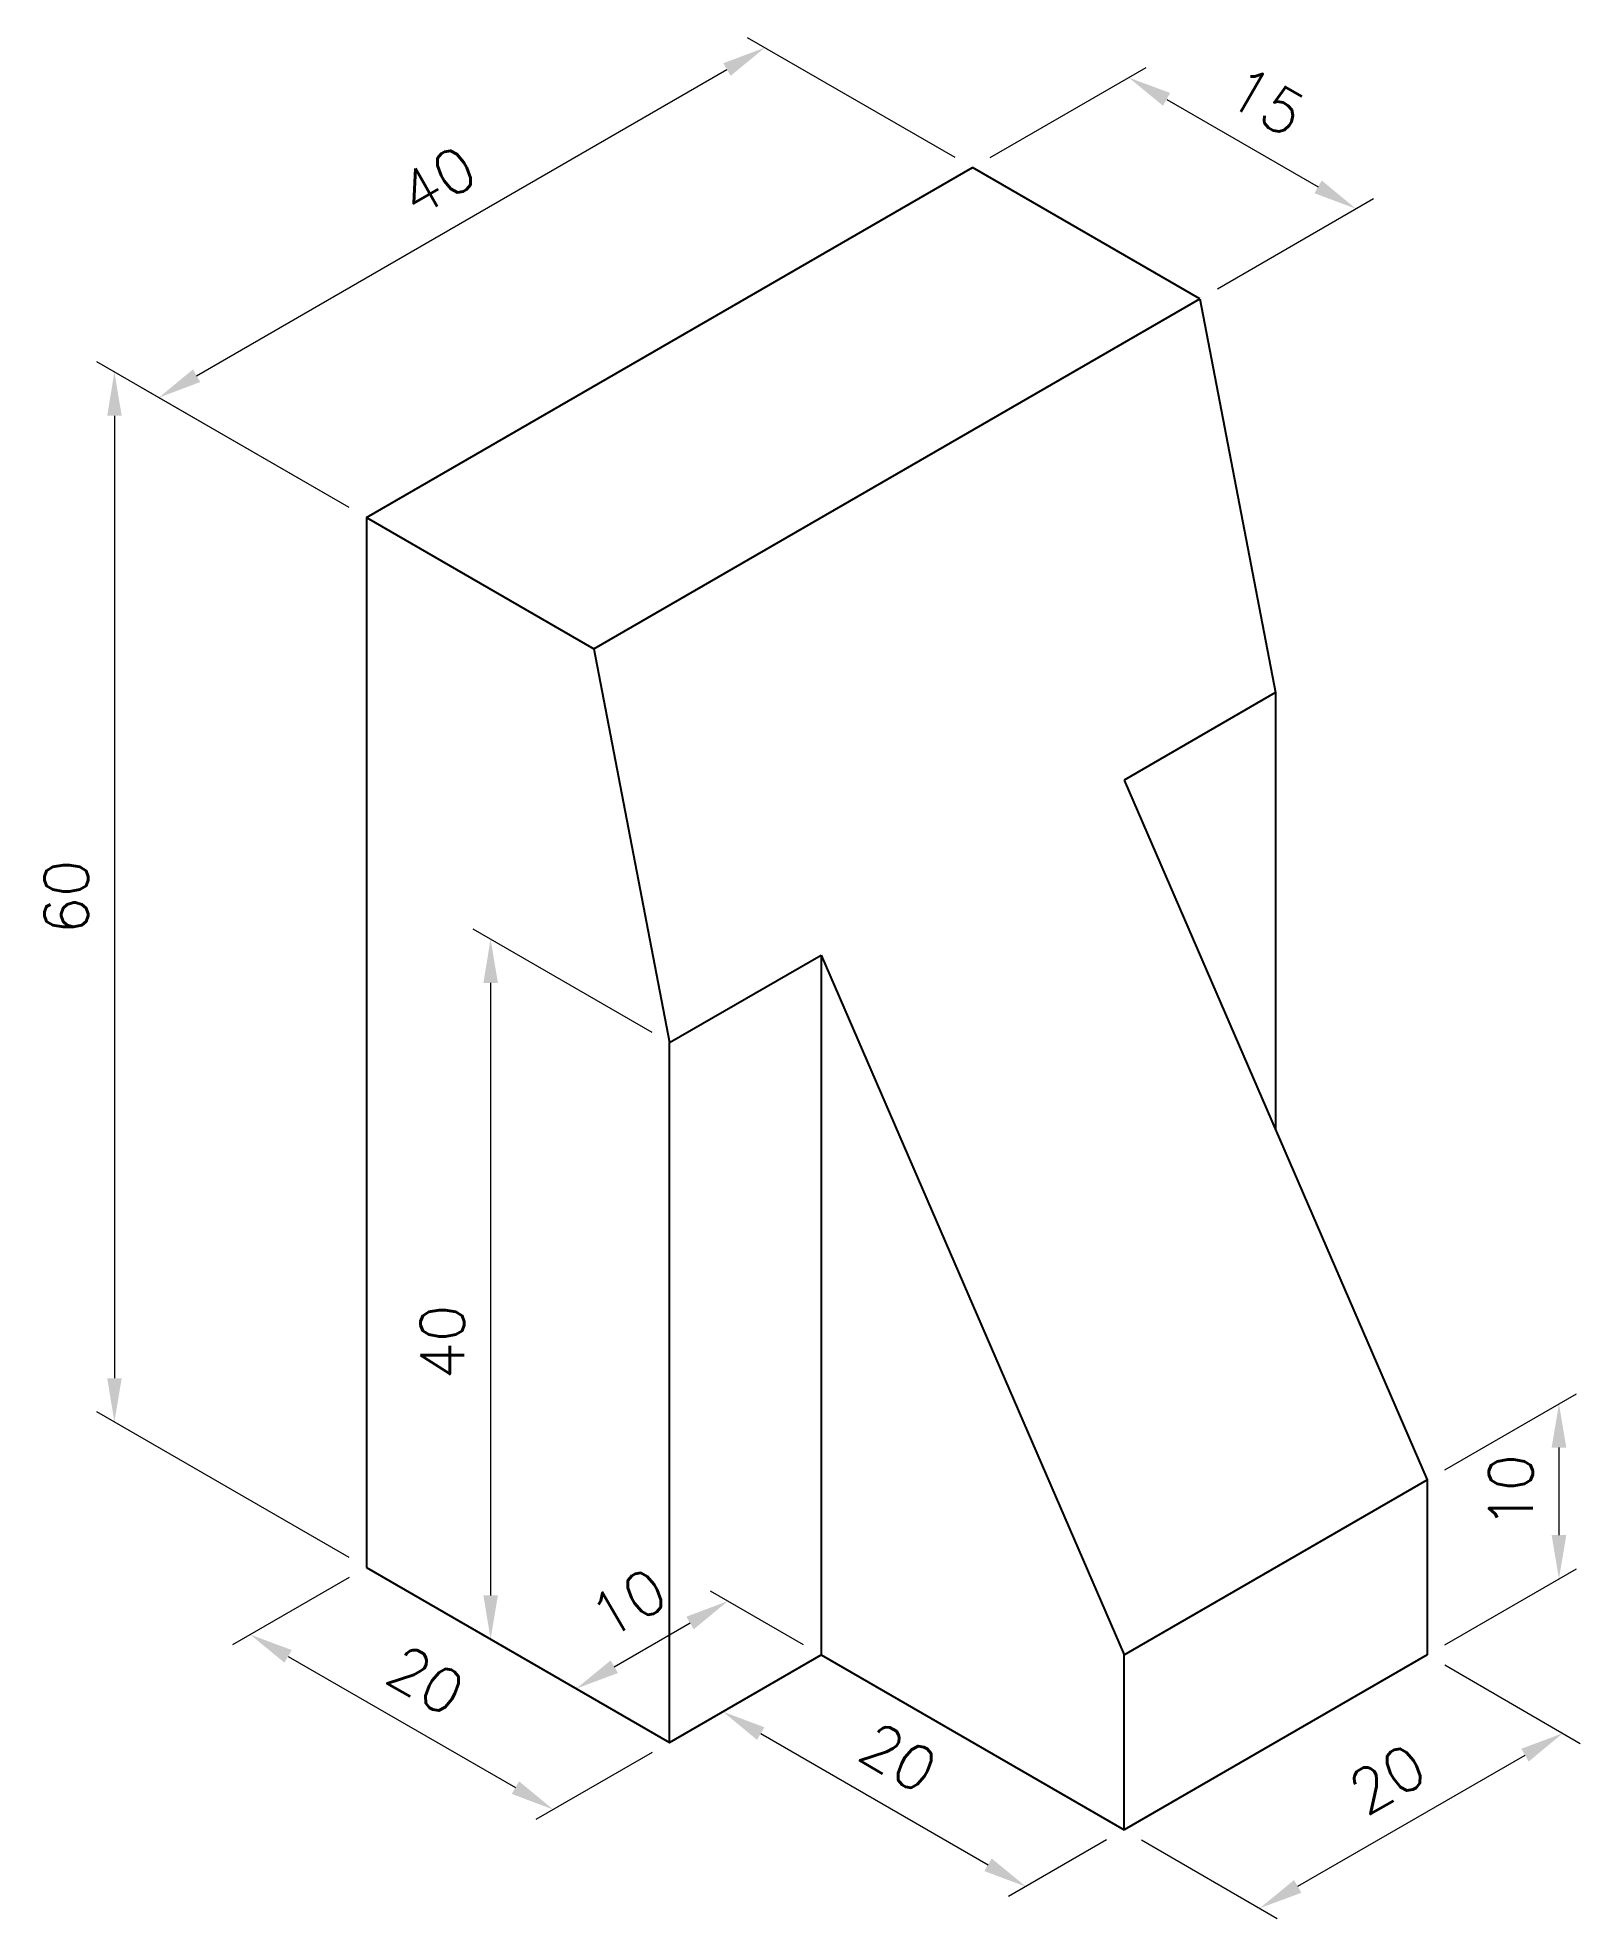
# Model space of a CAD drawing. Header units: millimetres. Extents: x 1234 to 5562, y 1669 to 2317.
# Drawn here: x 1233.7 to 1321.8, y 1669.5 to 1777 of the extents above.
import ezdxf

# ---------------------------------------------------------------- set-up
doc = ezdxf.new("R2010")
doc.units = ezdxf.units.MM
doc.layers.add('CONTORNO 1', color=3, linetype='Continuous', lineweight=25)
doc.layers.add('COTA', color=1, linetype='Continuous', lineweight=13)
doc.styles.add('ROMANS', font='romans.shx')
doc.dimstyles.new('Padrão', dxfattribs={"dimtxt": 2.5, "dimasz": 2.5, "dimexe": 1, "dimexo": 1, "dimgap": 1.5, "dimtad": 1, "dimdsep": 46, "dimtxsty": 'ROMANS', "dimblk1": 'ARCHTICK', "dimblk2": 'OBLIQUE', "dimcen": 2.5, "dimclrd": 1, "dimclre": 1, "dimclrt": 2, "dimadec": 0, "dimazin": 2, "dimtfac": 1, "dimtmove": 0, "dimatfit": 3, "dimfxl": 0, "dimlwd": -1, "dimlwe": -1, "dimarcsym": 0})

# ---------------------------------------------------------------- blocks, each defined once
blk = doc.blocks.new('*D7')
at = {"layer": 'COTA', "color": 1}
for p, q in [((1286.11, 1770.1), (1274.24, 1776.95)), ((1242.76, 1757.63), (1273.07, 1775.13)), ((1251.47, 1750.1), (1239.6, 1756.95))]:
    blk.add_line(p, q, dxfattribs=at)
for points in [[(1272.86, 1775.49), (1273.28, 1774.77), (1275.24, 1776.38)], [(1242.55, 1757.99), (1242.97, 1757.27), (1240.6, 1756.38)]]:
    blk.add_solid(points, dxfattribs=at)
at = {"layer": 'Defpoints', "color": 0}
for p in [(1275.24, 1776.38), (1287.11, 1769.52), (1252.47, 1749.52)]:
    blk.add_point(p, dxfattribs=at)
at = {"layer": 'COTA', "color": 2, "insert": (1256.54, 1768.76), "char_height": 2.5, "attachment_point": 5, "rotation": 30, "style": 'ROMANS'}
blk.add_mtext('40', dxfattribs=at)
blk = doc.blocks.new('_ArchTick')
at = {"color": 0, "linetype": 'ByBlock', "const_width": 0.15}
blk.add_lwpolyline([(-0.5, -0.5), (0.5, 0.5)], dxfattribs=at)
blk = doc.blocks.new('_Oblique')
at = {"color": 0, "linetype": 'ByBlock', "lineweight": -2}
blk.add_line((-0.5, -0.5), (0.5, 0.5), dxfattribs=at)
blk = doc.blocks.new('*D8')
at = {"layer": 'COTA', "color": 1}
for p, q in [((1288.11, 1770.1), (1297.03, 1775.25)), ((1298.2, 1773.42), (1306.86, 1768.42)), ((1301.1, 1762.6), (1310.02, 1767.75))]:
    blk.add_line(p, q, dxfattribs=at)
for points in [[(1298.4, 1773.79), (1297.99, 1773.06), (1296.03, 1774.67)], [(1307.06, 1768.79), (1306.65, 1768.06), (1309.02, 1767.17)]]:
    blk.add_solid(points, dxfattribs=at)
at = {"layer": 'Defpoints', "color": 0}
for p in [(1287.11, 1769.52), (1309.02, 1767.17), (1300.1, 1762.02)]:
    blk.add_point(p, dxfattribs=at)
at = {"layer": 'COTA', "color": 2, "insert": (1303.9, 1773.31), "char_height": 2.5, "attachment_point": 5, "rotation": 330, "style": 'ROMANS'}
blk.add_mtext('15', dxfattribs=at)
blk = doc.blocks.new('*D9')
at = {"layer": 'COTA', "color": 1}
for p, q in [((1251.47, 1750.1), (1237.06, 1758.42)), ((1238.06, 1755.34), (1238.06, 1700.34)), ((1251.47, 1690.1), (1237.06, 1698.42))]:
    blk.add_line(p, q, dxfattribs=at)
for points in [[(1237.65, 1755.34), (1238.48, 1755.34), (1238.06, 1757.84)], [(1237.65, 1700.34), (1238.48, 1700.34), (1238.06, 1697.84)]]:
    blk.add_solid(points, dxfattribs=at)
at = {"layer": 'Defpoints', "color": 0}
for p in [(1252.47, 1749.52), (1238.06, 1697.84), (1252.47, 1689.52)]:
    blk.add_point(p, dxfattribs=at)
at = {"layer": 'COTA', "color": 2, "insert": (1235.31, 1727.84), "char_height": 2.5, "attachment_point": 5, "rotation": 90, "style": 'ROMANS'}
blk.add_mtext('60', dxfattribs=at)
blk = doc.blocks.new('*D10')
at = {"layer": 'COTA', "color": 1}
for p, q in [((1251.47, 1688.95), (1244.82, 1685.11)), ((1247.99, 1684.44), (1260.98, 1676.94)), ((1268.79, 1678.95), (1262.14, 1675.11))]:
    blk.add_line(p, q, dxfattribs=at)
for points in [[(1248.2, 1684.8), (1247.78, 1684.08), (1245.82, 1685.69)], [(1261.19, 1677.3), (1260.77, 1676.58), (1263.14, 1675.69)]]:
    blk.add_solid(points, dxfattribs=at)
at = {"layer": 'Defpoints', "color": 0}
for p in [(1252.47, 1689.52), (1269.79, 1679.52), (1263.14, 1675.69)]:
    blk.add_point(p, dxfattribs=at)
at = {"layer": 'COTA', "color": 2, "insert": (1255.86, 1683.07), "char_height": 2.5, "attachment_point": 5, "rotation": 330, "style": 'ROMANS'}
blk.add_mtext('20', dxfattribs=at)
blk = doc.blocks.new('*D11')
at = {"layer": 'COTA', "color": 1}
for p, q in [((1268.79, 1720.1), (1258.56, 1726)), ((1259.56, 1722.93), (1259.56, 1687.93)), ((1268.79, 1680.1), (1258.56, 1686))]:
    blk.add_line(p, q, dxfattribs=at)
for points in [[(1259.15, 1722.93), (1259.98, 1722.93), (1259.56, 1725.43)], [(1259.15, 1687.93), (1259.98, 1687.93), (1259.56, 1685.43)]]:
    blk.add_solid(points, dxfattribs=at)
at = {"layer": 'Defpoints', "color": 0}
for p in [(1269.79, 1719.52), (1259.56, 1685.43), (1269.79, 1679.52)]:
    blk.add_point(p, dxfattribs=at)
at = {"layer": 'COTA', "color": 2, "insert": (1256.81, 1702.41), "char_height": 2.5, "attachment_point": 5, "rotation": 90, "style": 'ROMANS'}
blk.add_mtext('40', dxfattribs=at)
blk = doc.blocks.new('*D12')
at = {"layer": 'COTA', "color": 1}
for p, q in [((1277.45, 1685.1), (1272.12, 1688.17)), ((1266.63, 1683.85), (1270.96, 1686.35)), ((1268.79, 1680.1), (1263.46, 1683.17))]:
    blk.add_line(p, q, dxfattribs=at)
for points in [[(1270.75, 1686.71), (1271.17, 1685.99), (1273.12, 1687.6)], [(1266.42, 1684.21), (1266.84, 1683.49), (1264.46, 1682.6)]]:
    blk.add_solid(points, dxfattribs=at)
at = {"layer": 'Defpoints', "color": 0}
for p in [(1273.12, 1687.6), (1278.45, 1684.52), (1269.79, 1679.52)]:
    blk.add_point(p, dxfattribs=at)
at = {"layer": 'COTA', "color": 2, "insert": (1267.42, 1687.48), "char_height": 2.5, "attachment_point": 5, "rotation": 30, "style": 'ROMANS'}
blk.add_mtext('10', dxfattribs=at)
blk = doc.blocks.new('*D13')
at = {"layer": 'COTA', "color": 1}
for p, q in [((1277.45, 1683.95), (1271.84, 1680.71)), ((1275, 1680.03), (1287.99, 1672.53)), ((1294.77, 1673.95), (1289.16, 1670.71))]:
    blk.add_line(p, q, dxfattribs=at)
for points in [[(1275.21, 1680.39), (1274.79, 1679.67), (1272.84, 1681.28)], [(1288.2, 1672.89), (1287.78, 1672.17), (1290.16, 1671.28)]]:
    blk.add_solid(points, dxfattribs=at)
at = {"layer": 'Defpoints', "color": 0}
for p in [(1278.45, 1684.52), (1295.77, 1674.52), (1290.16, 1671.28)]:
    blk.add_point(p, dxfattribs=at)
at = {"layer": 'COTA', "color": 2, "insert": (1282.87, 1678.66), "char_height": 2.5, "attachment_point": 5, "rotation": 330, "style": 'ROMANS'}
blk.add_mtext('20', dxfattribs=at)
blk = doc.blocks.new('*D14')
at = {"layer": 'COTA', "color": 1}
for p, q in [((1314.09, 1683.95), (1321.84, 1679.47)), ((1305.69, 1671.3), (1318.68, 1678.8)), ((1296.77, 1673.95), (1304.52, 1669.47))]:
    blk.add_line(p, q, dxfattribs=at)
for points in [[(1318.47, 1679.16), (1318.89, 1678.43), (1320.84, 1680.05)], [(1305.48, 1671.66), (1305.9, 1670.93), (1303.52, 1670.05)]]:
    blk.add_solid(points, dxfattribs=at)
at = {"layer": 'Defpoints', "color": 0}
for p in [(1313.09, 1684.52), (1320.84, 1680.05), (1295.77, 1674.52)]:
    blk.add_point(p, dxfattribs=at)
at = {"layer": 'COTA', "color": 2, "insert": (1310.81, 1677.43), "char_height": 2.5, "attachment_point": 5, "rotation": 30, "style": 'ROMANS'}
blk.add_mtext('20', dxfattribs=at)
blk = doc.blocks.new('*D15')
at = {"layer": 'COTA', "color": 1}
for p, q in [((1314.09, 1695.1), (1321.62, 1699.45)), ((1320.62, 1696.37), (1320.62, 1691.37)), ((1314.09, 1685.1), (1321.62, 1689.45))]:
    blk.add_line(p, q, dxfattribs=at)
for points in [[(1320.2, 1696.37), (1321.04, 1696.37), (1320.62, 1698.87)], [(1320.2, 1691.37), (1321.04, 1691.37), (1320.62, 1688.87)]]:
    blk.add_solid(points, dxfattribs=at)
at = {"layer": 'Defpoints', "color": 0}
for p in [(1313.09, 1694.52), (1320.62, 1688.87), (1313.09, 1684.52)]:
    blk.add_point(p, dxfattribs=at)
at = {"layer": 'COTA', "color": 2, "insert": (1317.87, 1693.87), "char_height": 2.5, "attachment_point": 5, "rotation": 90, "style": 'ROMANS'}
blk.add_mtext('10', dxfattribs=at)

msp = doc.modelspace()

# ---------------------------------------------------------------- linework, layer by layer
at = {"layer": 'CONTORNO 1'}
for p, q in [((1252.467, 1749.523), (1287.108, 1769.523)), ((1300.098, 1762.023), (1287.108, 1769.523)), ((1265.457, 1742.023), (1300.098, 1762.023)), ((1300.098, 1762.023), (1304.428, 1739.523)), ((1252.467, 1749.523), (1252.467, 1689.523)), ((1252.467, 1749.523), (1265.457, 1742.023)), ((1265.457, 1742.023), (1269.787, 1719.523)), ((1304.428, 1739.523), (1295.768, 1734.523)), ((1304.428, 1739.523), (1304.428, 1714.523)), ((1295.768, 1734.523), (1313.088, 1694.523)), ((1269.787, 1719.523), (1278.447, 1724.523)), ((1278.447, 1724.523), (1295.768, 1684.523)), ((1278.447, 1724.523), (1278.447, 1684.523)), ((1269.787, 1679.523), (1269.787, 1719.523)), ((1295.768, 1684.523), (1313.088, 1694.523)), ((1313.088, 1694.523), (1313.088, 1684.523)), ((1252.467, 1689.523), (1269.787, 1679.523)), ((1269.787, 1679.523), (1278.447, 1684.523)), ((1278.447, 1684.523), (1295.768, 1674.523)), ((1295.768, 1674.523), (1295.768, 1684.523)), ((1313.088, 1684.523), (1295.768, 1674.523))]:
    msp.add_line(p, q, dxfattribs=at)

# ---------------------------------------------------------------- dimensions: what is measured, and where the dimension line sits
at = {"layer": 'COTA'}
for p1, p2, distance, picture, middle in [((1252.467, 1749.523), (1287.108, 1769.523), 11.87, '*D7', (1256.542, 1768.758)), ((1287.108, 1769.523), (1300.098, 1762.023), 8.923, '*D8', (1303.901, 1773.306)), ((1252.467, 1749.523), (1252.467, 1689.523), -14.403, '*D9', (1235.313, 1727.839)), ((1313.088, 1694.523), (1313.088, 1684.523), 7.533, '*D15', (1317.871, 1693.872)), ((1269.787, 1679.523), (1278.447, 1684.523), 5.325, '*D12', (1267.417, 1687.479)), ((1252.467, 1689.523), (1269.787, 1679.523), -6.643, '*D10', (1255.858, 1683.069)), ((1278.447, 1684.523), (1295.768, 1674.523), -5.612, '*D13', (1282.871, 1678.665)), ((1295.768, 1674.523), (1313.088, 1684.523), -7.756, '*D14', (1310.809, 1677.427))]:
    dim = msp.add_aligned_dim(p1=p1, p2=p2, distance=distance, dimstyle='Padrão', dxfattribs=at)
    dim.commit()
    dim.dimension.update_dxf_attribs({"geometry": picture, "text_midpoint": middle})
dim = msp.add_linear_dim(base=(1259.564, 1685.426), p1=(1269.787, 1719.523), p2=(1269.787, 1679.523), angle=270, dimstyle='Padrão', dxfattribs=at)
dim.commit()
dim.dimension.update_dxf_attribs({"geometry": '*D11', "text_midpoint": (1259.564, 1702.408), "dimtype": 161})

doc.saveas('drawing.dxf')
